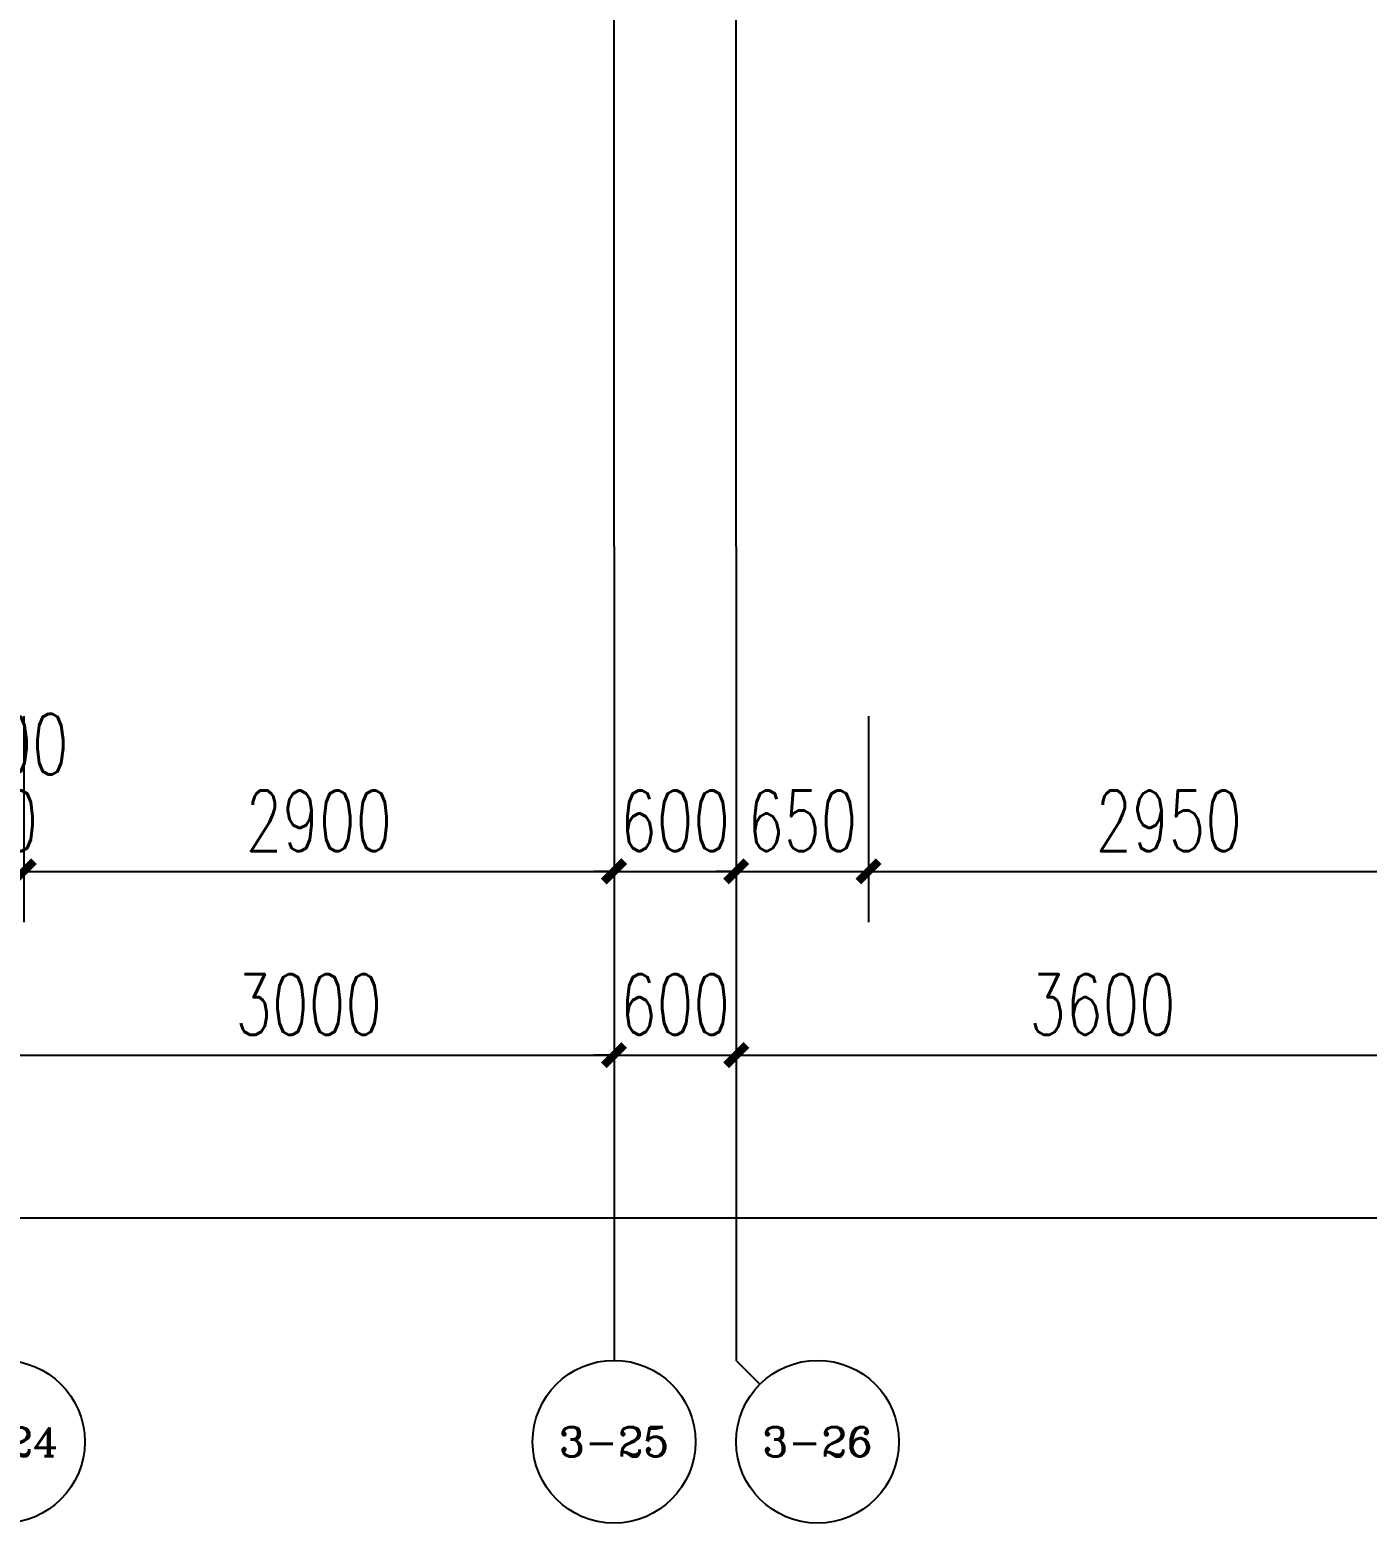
# Model space of a CAD drawing. Extents: x -59851 to 653804, y -249523 to 437614.
# Drawn here: x -7061 to -491, y -238903 to -231564 of the extents above; entities that cross this region are included whole.
import ezdxf
from ezdxf.enums import TextEntityAlignment as Align

# ---------------------------------------------------------------- set-up
doc = ezdxf.new("R2010")
doc.units = 0
doc.header["$LTSCALE"] = 1000
doc.header["$MEASUREMENT"] = 0
for name, color, linetype in [('A-第三道尺寸线', 105, 'Continuous'), ('AXIS', 3, 'Continuous'), ('AXIS_TEXT', 7, 'Continuous'), ('DOTE', 16, 'Continuous')]:
    doc.layers.add(name, color=color, linetype=linetype)
doc.styles.add('_TCH_AXIS', font='COMPLEX', dxfattribs={"bigfont": 'GBCBIG'})
doc.styles.add('_TCH_DIM_T3', font='SIMPLEX.shx', dxfattribs={"width": 0.705882, "bigfont": 'GBCBIG.shx'})
doc.styles.add('COMPLEX', font='COMPLEX')
doc.dimstyles.new('_TCH_ARCH&&100', dxfattribs={"dimtxt": 297.5, "dimasz": 100, "dimexe": 250, "dimexo": 300, "dimgap": 100, "dimtad": 1, "dimdec": 0, "dimzin": 0, "dimdsep": 46, "dimtxsty": '_TCH_DIM_T3', "dimblk": 'ARCHTICK', "dimcen": 0.09, "dimclrt": 7, "dimazin": 2, "dimtfac": 1, "dimtdec": 0, "dimtix": 1, "dimtmove": 2, "dimatfit": 3, "dimfxl": 0, "dimtolj": 1, "dimtzin": 0, "dimarcsym": 0})

# ---------------------------------------------------------------- blocks, each defined once
blk = doc.blocks.new('roofzhouxian')
at = {"layer": 'DOTE'}
for p, q in [((-4192.1, -309503), (-4192.1, -294294.7)), ((-3592.1, -309503), (-3592.1, -298294.7))]:
    blk.add_line(p, q, dxfattribs=at)
blk = doc.blocks.new('_ArchTick')
at = {"color": 0, "linetype": 'ByBlock', "const_width": 0.4}
blk.add_lwpolyline([(-0.5, -0.5), (0.5, 0.5)], dxfattribs=at)
blk = doc.blocks.new('*D1412')
at = {"layer": 'AXIS', "color": 0, "lineweight": -2, "transparency": 16777216}
for p, q in [((-7191, -234402.6), (-7191, -236852.6)), ((-4191, -234402.6), (-4191, -236852.6)), ((-7191, -236602.6), (-4191, -236602.6))]:
    blk.add_line(p, q, dxfattribs=at)
at = {"layer": 'Defpoints', "color": 0, "transparency": 16777216}
for p in [(-7191, -234102.6), (-4191, -234102.6), (-4191, -236602.6)]:
    blk.add_point(p, dxfattribs=at)
at = {"layer": 'AXIS', "color": 0, "lineweight": -2, "transparency": 16777216, "xscale": 100, "yscale": 100, "zscale": 100, "rotation": 180}
blk.add_blockref('_ArchTick', (-7191, -236602.6), dxfattribs=at)
at = {"layer": 'AXIS', "color": 0, "lineweight": -2, "transparency": 16777216, "xscale": 100, "yscale": 100, "zscale": 100}
blk.add_blockref('_ArchTick', (-4191, -236602.6), dxfattribs=at)
at = {"layer": 'AXIS', "color": 7, "transparency": 16777216, "insert": (-5691, -236353.9), "char_height": 297.5, "attachment_point": 5, "style": '_TCH_DIM_T3'}
blk.add_mtext('\\A1;3000', dxfattribs=at)
blk = doc.blocks.new('*D1413')
at = {"layer": 'AXIS', "color": 0, "lineweight": -2, "transparency": 16777216}
for p, q in [((-4191, -234402.6), (-4191, -236852.6)), ((-3591, -234402.6), (-3591, -236852.6)), ((-4191, -236602.6), (-4291, -236602.6)), ((-4191, -236602.6), (-3591, -236602.6)), ((-3591, -236602.6), (-3491, -236602.6))]:
    blk.add_line(p, q, dxfattribs=at)
at = {"layer": 'Defpoints', "color": 0, "transparency": 16777216}
for p in [(-4191, -234102.6), (-3591, -234102.6), (-3591, -236602.6)]:
    blk.add_point(p, dxfattribs=at)
at = {"layer": 'AXIS', "color": 0, "lineweight": -2, "transparency": 16777216, "xscale": 100, "yscale": 100, "zscale": 100}
blk.add_blockref('_ArchTick', (-4191, -236602.6), dxfattribs=at)
at = {"layer": 'AXIS', "color": 0, "lineweight": -2, "transparency": 16777216, "xscale": 100, "yscale": 100, "zscale": 100, "rotation": 180}
blk.add_blockref('_ArchTick', (-3591, -236602.6), dxfattribs=at)
at = {"layer": 'AXIS', "color": 7, "transparency": 16777216, "insert": (-3891, -236353.9), "char_height": 297.5, "attachment_point": 5, "style": '_TCH_DIM_T3'}
blk.add_mtext('\\A1;600', dxfattribs=at)
blk = doc.blocks.new('*D1414')
at = {"layer": 'AXIS', "color": 0, "lineweight": -2, "transparency": 16777216}
for p, q in [((-3591, -234402.6), (-3591, -236852.6)), ((9, -234402.6), (9, -236852.6)), ((-3591, -236602.6), (9, -236602.6))]:
    blk.add_line(p, q, dxfattribs=at)
at = {"layer": 'Defpoints', "color": 0, "transparency": 16777216}
for p in [(-3591, -234102.6), (9, -234102.6), (9, -236602.6)]:
    blk.add_point(p, dxfattribs=at)
at = {"layer": 'AXIS', "color": 0, "lineweight": -2, "transparency": 16777216, "xscale": 100, "yscale": 100, "zscale": 100, "rotation": 180}
blk.add_blockref('_ArchTick', (-3591, -236602.6), dxfattribs=at)
at = {"layer": 'AXIS', "color": 0, "lineweight": -2, "transparency": 16777216, "xscale": 100, "yscale": 100, "zscale": 100}
blk.add_blockref('_ArchTick', (9, -236602.6), dxfattribs=at)
at = {"layer": 'AXIS', "color": 7, "transparency": 16777216, "insert": (-1791, -236353.9), "char_height": 297.5, "attachment_point": 5, "style": '_TCH_DIM_T3'}
blk.add_mtext('\\A1;3600', dxfattribs=at)
blk = doc.blocks.new('*D1418')
at = {"layer": 'AXIS', "color": 0, "lineweight": -2, "transparency": 16777216}
for p, q in [((-48091, -236359.7), (-48091, -237652.6)), ((10609, -236359.7), (10609, -237652.6)), ((-48091, -237402.6), (10609, -237402.6))]:
    blk.add_line(p, q, dxfattribs=at)
at = {"layer": 'Defpoints', "color": 0, "transparency": 16777216}
for p in [(-48091, -236059.7), (10609, -236059.7), (10609, -237402.6)]:
    blk.add_point(p, dxfattribs=at)
at = {"layer": 'AXIS', "color": 0, "lineweight": -2, "transparency": 16777216, "xscale": 100, "yscale": 100, "zscale": 100, "rotation": 180}
blk.add_blockref('_ArchTick', (-48091, -237402.6), dxfattribs=at)
at = {"layer": 'AXIS', "color": 0, "lineweight": -2, "transparency": 16777216, "xscale": 100, "yscale": 100, "zscale": 100}
blk.add_blockref('_ArchTick', (10609, -237402.6), dxfattribs=at)
at = {"layer": 'AXIS', "color": 7, "transparency": 16777216, "insert": (-18741, -237153.9), "char_height": 297.5, "attachment_point": 5, "style": '_TCH_DIM_T3'}
blk.add_mtext('\\A1;58700', dxfattribs=at)
blk = doc.blocks.new('*D1467')
at = {"layer": 'A-第三道尺寸线', "color": 0, "lineweight": -2, "transparency": 16777216}
for p, q in [((-7391, -234937), (-7391, -235949.5)), ((-7191, -234937), (-7191, -235949.5)), ((-7391, -235699.5), (-7491, -235699.5)), ((-7391, -235699.5), (-7191, -235699.5)), ((-7191, -235699.5), (-7091, -235699.5))]:
    blk.add_line(p, q, dxfattribs=at)
at = {"layer": 'Defpoints', "color": 0, "transparency": 16777216}
for p in [(-7391, -234637), (-7191, -234637), (-7191, -235699.5)]:
    blk.add_point(p, dxfattribs=at)
at = {"layer": 'A-第三道尺寸线', "color": 0, "lineweight": -2, "transparency": 16777216, "xscale": 100, "yscale": 100, "zscale": 100}
blk.add_blockref('_ArchTick', (-7391, -235699.5), dxfattribs=at)
at = {"layer": 'A-第三道尺寸线', "color": 0, "lineweight": -2, "transparency": 16777216, "xscale": 100, "yscale": 100, "zscale": 100, "rotation": 180}
blk.add_blockref('_ArchTick', (-7191, -235699.5), dxfattribs=at)
at = {"layer": 'A-第三道尺寸线', "color": 7, "transparency": 16777216, "insert": (-7291, -235450.8), "char_height": 297.5, "attachment_point": 5, "style": '_TCH_DIM_T3'}
blk.add_mtext('\\A1;200', dxfattribs=at)
blk = doc.blocks.new('*D1468')
at = {"layer": 'A-第三道尺寸线', "color": 0, "lineweight": -2, "transparency": 16777216}
for p, q in [((-7191, -234937), (-7191, -235949.5)), ((-7091, -234937), (-7091, -235949.5)), ((-7191, -235699.5), (-7291, -235699.5)), ((-7191, -235699.5), (-7091, -235699.5)), ((-7091, -235699.5), (-6991, -235699.5))]:
    blk.add_line(p, q, dxfattribs=at)
at = {"layer": 'Defpoints', "color": 0, "transparency": 16777216}
for p in [(-7191, -234637), (-7091, -234637), (-7091, -235699.5)]:
    blk.add_point(p, dxfattribs=at)
at = {"layer": 'A-第三道尺寸线', "color": 0, "lineweight": -2, "transparency": 16777216, "xscale": 100, "yscale": 100, "zscale": 100}
blk.add_blockref('_ArchTick', (-7191, -235699.5), dxfattribs=at)
at = {"layer": 'A-第三道尺寸线', "color": 0, "lineweight": -2, "transparency": 16777216, "xscale": 100, "yscale": 100, "zscale": 100, "rotation": 180}
blk.add_blockref('_ArchTick', (-7091, -235699.5), dxfattribs=at)
at = {"layer": 'A-第三道尺寸线', "color": 7, "transparency": 16777216, "insert": (-7141, -235074.5), "char_height": 297.5, "attachment_point": 5, "style": '_TCH_DIM_T3'}
blk.add_mtext('\\A1;100', dxfattribs=at)
blk = doc.blocks.new('*D1469')
at = {"layer": 'A-第三道尺寸线', "color": 0, "lineweight": -2, "transparency": 16777216}
for p, q in [((-7091, -234937), (-7091, -235949.5)), ((-4191, -234937), (-4191, -235949.5)), ((-7091, -235699.5), (-4191, -235699.5))]:
    blk.add_line(p, q, dxfattribs=at)
at = {"layer": 'Defpoints', "color": 0, "transparency": 16777216}
for p in [(-7091, -234637), (-4191, -234637), (-4191, -235699.5)]:
    blk.add_point(p, dxfattribs=at)
at = {"layer": 'A-第三道尺寸线', "color": 0, "lineweight": -2, "transparency": 16777216, "xscale": 100, "yscale": 100, "zscale": 100, "rotation": 180}
blk.add_blockref('_ArchTick', (-7091, -235699.5), dxfattribs=at)
at = {"layer": 'A-第三道尺寸线', "color": 0, "lineweight": -2, "transparency": 16777216, "xscale": 100, "yscale": 100, "zscale": 100}
blk.add_blockref('_ArchTick', (-4191, -235699.5), dxfattribs=at)
at = {"layer": 'A-第三道尺寸线', "color": 7, "transparency": 16777216, "insert": (-5641, -235450.8), "char_height": 297.5, "attachment_point": 5, "style": '_TCH_DIM_T3'}
blk.add_mtext('\\A1;2900', dxfattribs=at)
blk = doc.blocks.new('*D1470')
at = {"layer": 'A-第三道尺寸线', "color": 0, "lineweight": -2, "transparency": 16777216}
for p, q in [((-4191, -234937), (-4191, -235949.5)), ((-3591, -234937), (-3591, -235949.5)), ((-4191, -235699.5), (-4291, -235699.5)), ((-4191, -235699.5), (-3591, -235699.5)), ((-3591, -235699.5), (-3491, -235699.5))]:
    blk.add_line(p, q, dxfattribs=at)
at = {"layer": 'Defpoints', "color": 0, "transparency": 16777216}
for p in [(-4191, -234637), (-3591, -234637), (-3591, -235699.5)]:
    blk.add_point(p, dxfattribs=at)
at = {"layer": 'A-第三道尺寸线', "color": 0, "lineweight": -2, "transparency": 16777216, "xscale": 100, "yscale": 100, "zscale": 100}
blk.add_blockref('_ArchTick', (-4191, -235699.5), dxfattribs=at)
at = {"layer": 'A-第三道尺寸线', "color": 0, "lineweight": -2, "transparency": 16777216, "xscale": 100, "yscale": 100, "zscale": 100, "rotation": 180}
blk.add_blockref('_ArchTick', (-3591, -235699.5), dxfattribs=at)
at = {"layer": 'A-第三道尺寸线', "color": 7, "transparency": 16777216, "insert": (-3891, -235450.8), "char_height": 297.5, "attachment_point": 5, "style": '_TCH_DIM_T3'}
blk.add_mtext('\\A1;600', dxfattribs=at)
blk = doc.blocks.new('*D1471')
at = {"layer": 'A-第三道尺寸线', "color": 0, "lineweight": -2, "transparency": 16777216}
for p, q in [((-3591, -234937), (-3591, -235949.5)), ((-2941, -234937), (-2941, -235949.5)), ((-3591, -235699.5), (-3691, -235699.5)), ((-3591, -235699.5), (-2941, -235699.5)), ((-2941, -235699.5), (-2841, -235699.5))]:
    blk.add_line(p, q, dxfattribs=at)
at = {"layer": 'Defpoints', "color": 0, "transparency": 16777216}
for p in [(-3591, -234637), (-2941, -234637), (-2941, -235699.5)]:
    blk.add_point(p, dxfattribs=at)
at = {"layer": 'A-第三道尺寸线', "color": 0, "lineweight": -2, "transparency": 16777216, "xscale": 100, "yscale": 100, "zscale": 100}
blk.add_blockref('_ArchTick', (-3591, -235699.5), dxfattribs=at)
at = {"layer": 'A-第三道尺寸线', "color": 0, "lineweight": -2, "transparency": 16777216, "xscale": 100, "yscale": 100, "zscale": 100, "rotation": 180}
blk.add_blockref('_ArchTick', (-2941, -235699.5), dxfattribs=at)
at = {"layer": 'A-第三道尺寸线', "color": 7, "transparency": 16777216, "insert": (-3266, -235450.8), "char_height": 297.5, "attachment_point": 5, "style": '_TCH_DIM_T3'}
blk.add_mtext('\\A1;650', dxfattribs=at)
blk = doc.blocks.new('*D1472')
at = {"layer": 'A-第三道尺寸线', "color": 0, "lineweight": -2, "transparency": 16777216}
for p, q in [((-2941, -234937), (-2941, -235949.5)), ((9, -234937), (9, -235949.5)), ((-2941, -235699.5), (9, -235699.5))]:
    blk.add_line(p, q, dxfattribs=at)
at = {"layer": 'Defpoints', "color": 0, "transparency": 16777216}
for p in [(-2941, -234637), (9, -234637), (9, -235699.5)]:
    blk.add_point(p, dxfattribs=at)
at = {"layer": 'A-第三道尺寸线', "color": 0, "lineweight": -2, "transparency": 16777216, "xscale": 100, "yscale": 100, "zscale": 100, "rotation": 180}
blk.add_blockref('_ArchTick', (-2941, -235699.5), dxfattribs=at)
at = {"layer": 'A-第三道尺寸线', "color": 0, "lineweight": -2, "transparency": 16777216, "xscale": 100, "yscale": 100, "zscale": 100}
blk.add_blockref('_ArchTick', (9, -235699.5), dxfattribs=at)
at = {"layer": 'A-第三道尺寸线', "color": 7, "transparency": 16777216, "insert": (-1466, -235450.8), "char_height": 297.5, "attachment_point": 5, "style": '_TCH_DIM_T3'}
blk.add_mtext('\\A1;2950', dxfattribs=at)
blk = doc.blocks.new('_AXISO')
blk.add_circle((0, 0), 0.5)
at = {"layer": 'AXIS_TEXT', "style": 'COMPLEX', "width": 1.041667}
blk.add_attdef('A', text='', height=0.56, dxfattribs=at).set_placement((-0.25, -0.28), (0.25, -0.28), align=Align.FIT)

msp = doc.modelspace()

# ---------------------------------------------------------------- linework, layer by layer
at = {"layer": 'AXIS'}
for p, q in [((-4191, -234102.6), (-4191, -238102.6)), ((-3591, -234102.6), (-3591, -238102.6)), ((-3473.9, -238219.8), (-3591, -238102.6))]:
    msp.add_line(p, q, dxfattribs=at)

# ---------------------------------------------------------------- block references
msp.add_blockref('roofzhouxian', (1.1, 75400.4))
ref = msp.add_blockref('_AXISO', (-7191, -238502.6), dxfattribs=dict(at, xscale=800, yscale=800, zscale=800))
ref.add_attrib('A', '3-24', dxfattribs={"layer": 'AXIS_TEXT', "height": 140.54, "style": '_TCH_AXIS'}).set_placement((-7462.1, -238572.9), (-6920, -238572.9), align=Align.FIT)
ref = msp.add_blockref('_AXISO', (-4191, -238502.6), dxfattribs=dict(at, xscale=800, yscale=800, zscale=800))
ref.add_attrib('A', '3-25', dxfattribs={"layer": 'AXIS_TEXT', "height": 143.86, "style": '_TCH_AXIS'}).set_placement((-4461.6, -238574.5), (-3920.4, -238574.5), align=Align.FIT)
ref = msp.add_blockref('_AXISO', (-3191, -238502.6), dxfattribs=dict(at, xscale=800, yscale=800, zscale=800))
ref.add_attrib('A', '3-26', dxfattribs={"layer": 'AXIS_TEXT', "height": 143.86, "style": '_TCH_AXIS'}).set_placement((-3461.6, -238574.5), (-2920.4, -238574.5), align=Align.FIT)

# ---------------------------------------------------------------- dimensions: what is measured, and where the dimension line sits
at = {"layer": 'A-第三道尺寸线'}
for p1, p2, picture, middle in [((-7391, -234637), (-7191, -234637), '*D1467', (-7291, -235450.8)), ((-7091, -234637), (-4191, -234637), '*D1469', (-5641, -235450.8)), ((-4191, -234637), (-3591, -234637), '*D1470', (-3891, -235450.8)), ((-3591, -234637), (-2941, -234637), '*D1471', (-3266, -235450.8)), ((-2941, -234637), (9, -234637), '*D1472', (-1466, -235450.8))]:
    dim = msp.add_aligned_dim(p1=p1, p2=p2, distance=-1062.5, dimstyle='_TCH_ARCH&&100', dxfattribs=at)
    dim.commit()
    dim.dimension.update_dxf_attribs({"geometry": picture, "text_midpoint": middle})
dim = msp.add_linear_dim(base=(-7091, -235699.5), p1=(-7191, -234637), p2=(-7091, -234637), angle=0, dimstyle='_TCH_ARCH&&100', dxfattribs=at)
dim.commit()
dim.dimension.update_dxf_attribs({"geometry": '*D1468', "text_midpoint": (-7141, -235074.5), "dimtype": 161})
at = {"layer": 'AXIS'}
for p1, p2, distance, picture, middle in [((-7191, -234102.6), (-4191, -234102.6), -2500, '*D1412', (-5691, -236353.9)), ((-4191, -234102.6), (-3591, -234102.6), -2500, '*D1413', (-3891, -236353.9)), ((-3591, -234102.6), (9, -234102.6), -2500, '*D1414', (-1791, -236353.9)), ((-48091, -236059.7), (10609, -236059.7), -1342.9, '*D1418', (-18741, -237153.9))]:
    dim = msp.add_aligned_dim(p1=p1, p2=p2, distance=distance, dimstyle='_TCH_ARCH&&100', dxfattribs=at)
    dim.commit()
    dim.dimension.update_dxf_attribs({"geometry": picture, "text_midpoint": middle})

doc.saveas('drawing.dxf')
